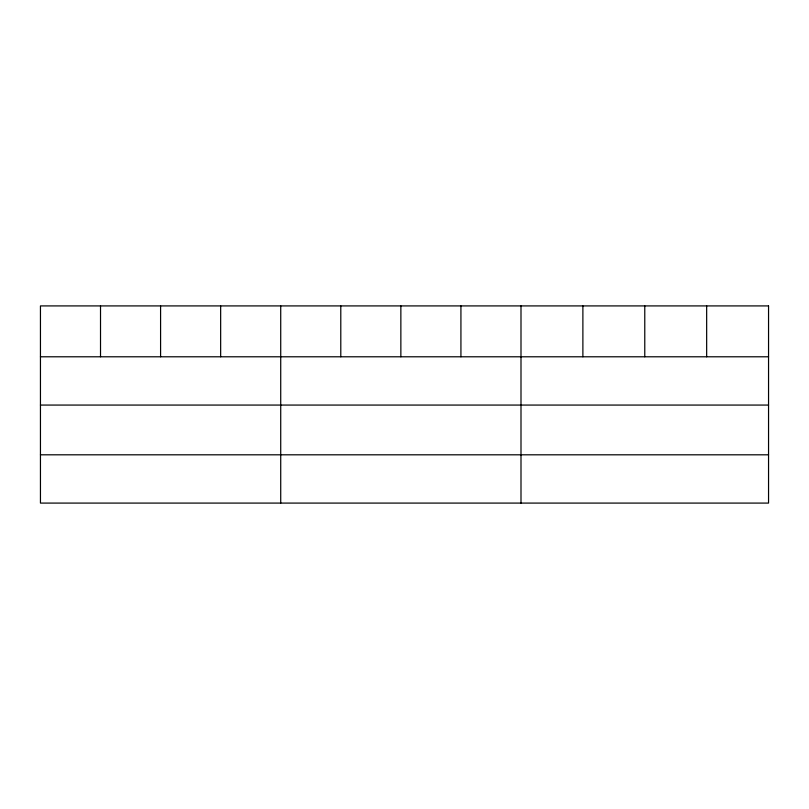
<?xml version="1.0" encoding="UTF-8"?>
<svg xmlns="http://www.w3.org/2000/svg" width="809" height="809" viewBox="0 0 809 809"><rect width="100%" height="100%" fill="white"/><g stroke="black" fill="none" stroke-linecap="round" stroke-linejoin="round"><path stroke-width="1.21" d="M40.45 356.789L768.55 356.789M40.45 405.066L768.55 405.066M40.45 454.81L768.55 454.81M706.661 305.913L706.661 356.789M644.773 305.913L644.773 356.789M582.885 305.913L582.885 356.789M520.996 305.913L520.996 503.087M460.928 305.913L460.928 356.789M400.859 305.913L400.859 356.789M340.791 305.913L340.791 356.789M280.723 305.913L280.723 503.087M220.655 305.913L220.655 356.789M160.587 305.913L160.587 356.789M100.518 305.913L100.518 356.789M768.55 305.913L40.45 305.913L40.45 503.087L768.55 503.087L768.55 305.913"/></g></svg>
